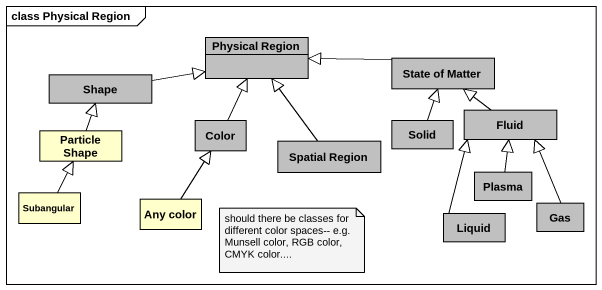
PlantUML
@startuml
mainframe class Physical Region
hide circle
hide empty members
class "Physical Region" as Physical_Region #C0C0C0
class Shape #C0C0C0
class "State of Matter" as State_of_Matter #C0C0C0
class "Particle Shape" as Particle_Shape
class Color #C0C0C0
class "Spatial Region" as Spatial_Region #C0C0C0
class Solid #C0C0C0
class Fluid #C0C0C0
class Plasma #C0C0C0
class Subangular
class "Any color" as Any_color
class Liquid #C0C0C0
class Gas #C0C0C0
Shape -right-|> Physical_Region
State_of_Matter -left-|> Physical_Region
Particle_Shape -up-|> Shape
Color -up-|> Physical_Region
Spatial_Region -up-|> Physical_Region
Solid -up-|> State_of_Matter
Fluid -up-|> State_of_Matter
Plasma -up-|> Fluid
Subangular -up-|> Particle_Shape
Any_color -up-|> Color
Liquid -up-|> Fluid
Gas -up-|> Fluid
note as N1
  should there be classes for different color spaces-- e.g. Munsell color, RGB color, CMYK color....
end note
@enduml
